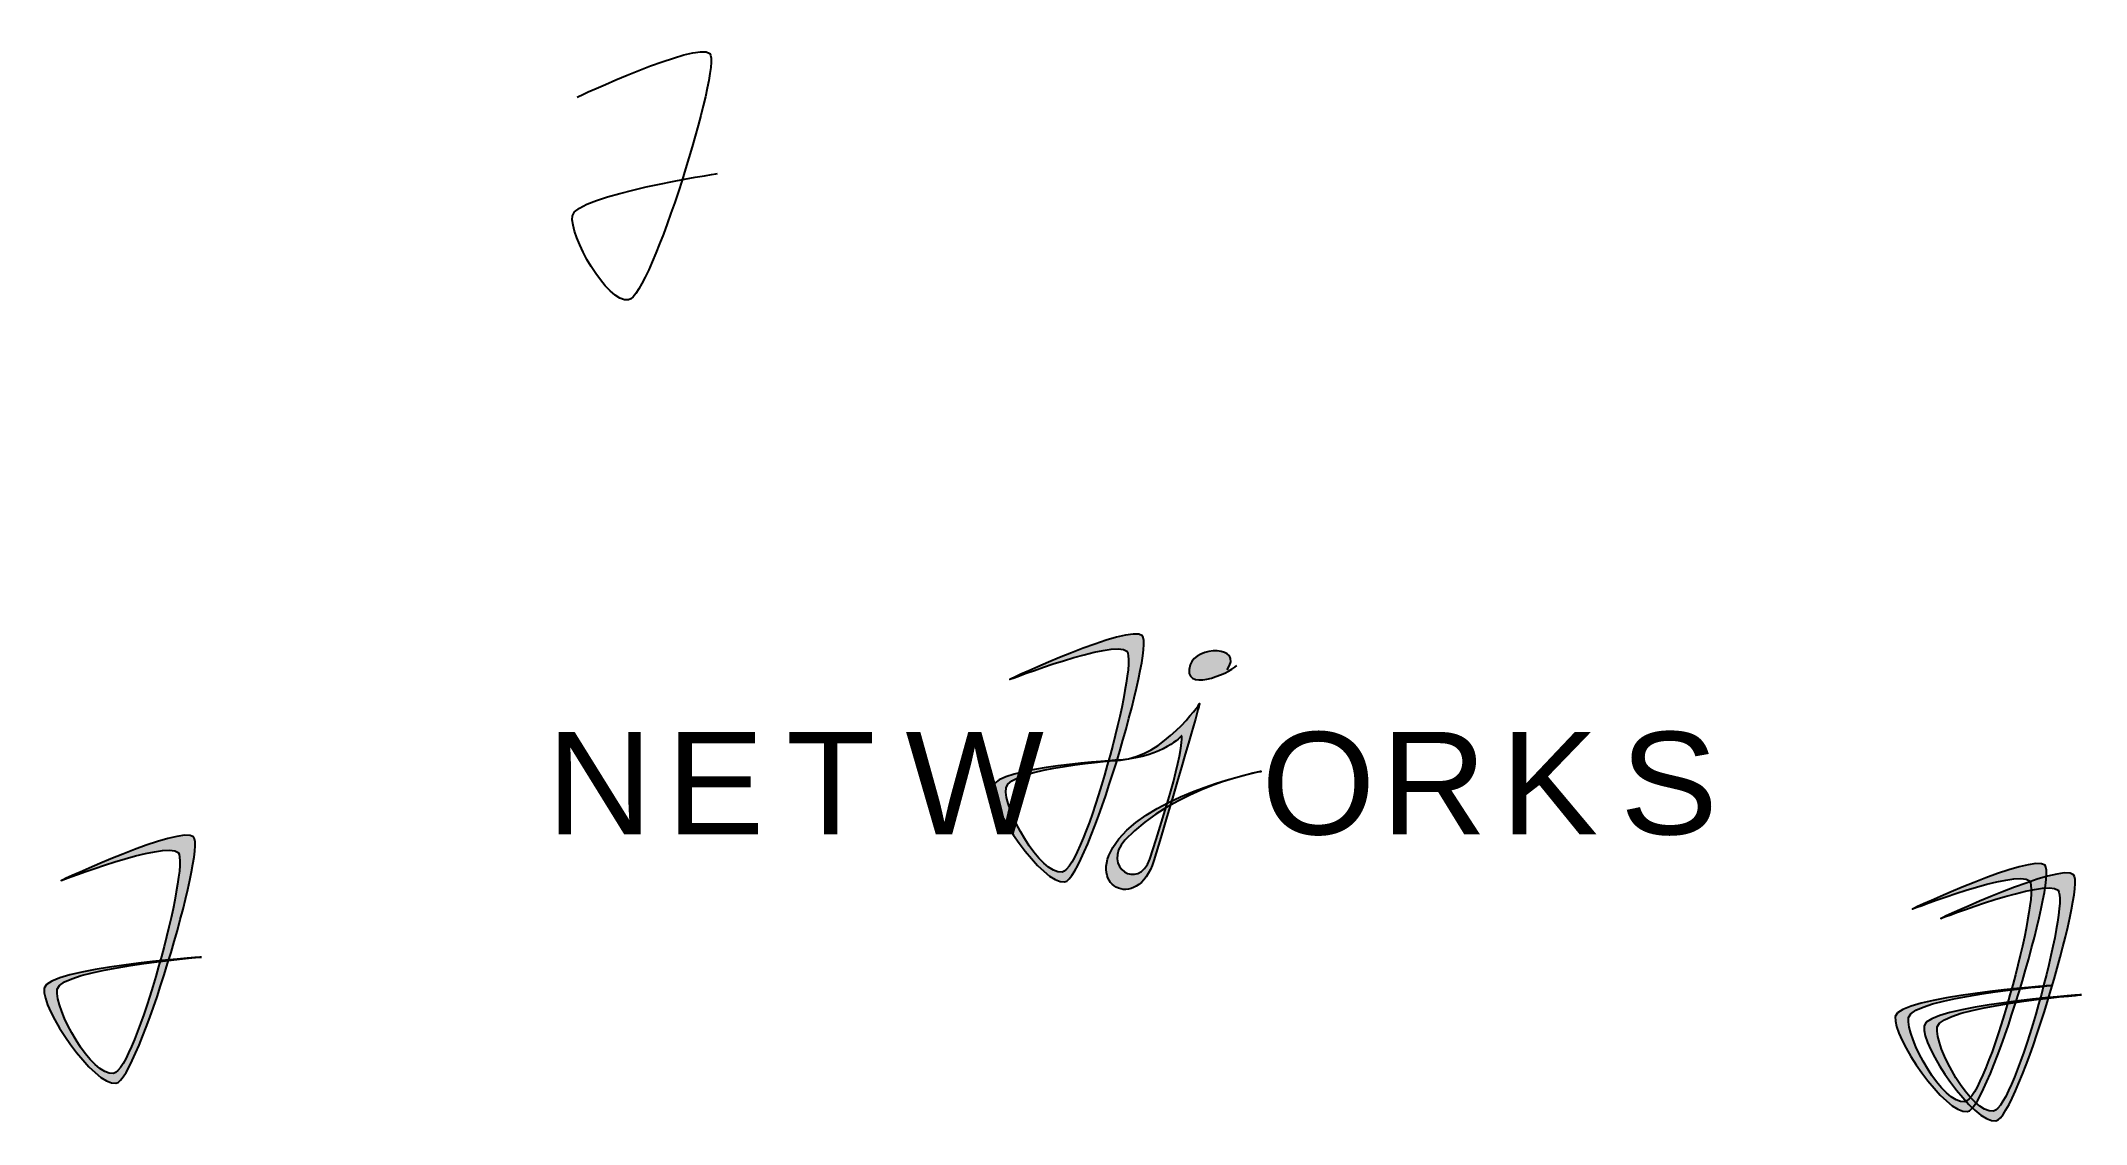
# Model space of a CAD drawing. Extents: x -53 to 183, y 14 to 139.
import ezdxf

# ---------------------------------------------------------------- set-up
doc = ezdxf.new("R2010")
doc.units = 0
doc.layers.add('LAYER_1', color=160, linetype='Continuous')
doc.layers.add('LAYER_5', color=2, linetype='Continuous')
doc.styles.add('STD', font='txt')

# ---------------------------------------------------------------- blocks, each defined once
blk = doc.blocks.new('AI9-BLK8')
at = {"layer": 'LAYER_5', "color": 7, "insert": (-4.51, 6.52), "char_height": 11.8215, "attachment_point": 1, "style": 'STD'}
blk.add_mtext('\\fAdobe Song Std L|b0|i0|c134;\\H11.8215;\\W1.07;\\C252;N', dxfattribs=at)
blk = doc.blocks.new('AI9-BLK7')
at = {"layer": 'LAYER_5', "color": 7, "insert": (-4.51, 6.52), "char_height": 11.8215, "attachment_point": 1, "style": 'STD'}
blk.add_mtext('\\fAdobe Song Std L|b0|i0|c134;\\H11.8215;\\W1.07;\\C252;E', dxfattribs=at)
blk = doc.blocks.new('AI9-BLK6')
at = {"layer": 'LAYER_5', "color": 7, "insert": (-4.51, 6.52), "char_height": 11.8215, "attachment_point": 1, "style": 'STD'}
blk.add_mtext('\\fAdobe Song Std L|b0|i0|c134;\\H11.8215;\\W1.07;\\C252;W', dxfattribs=at)
blk = doc.blocks.new('AI9-BLK5')
at = {"layer": 'LAYER_5', "color": 7, "insert": (-4.51, 6.52), "char_height": 11.8215, "attachment_point": 1, "style": 'STD'}
blk.add_mtext('\\fAdobe Song Std L|b0|i0|c134;\\H11.8215;\\W1.07;\\C252;T', dxfattribs=at)
blk = doc.blocks.new('AI9-BLK4')
at = {"layer": 'LAYER_5', "color": 7, "insert": (-4.51, 6.52), "char_height": 11.8215, "attachment_point": 1, "style": 'STD'}
blk.add_mtext('\\fAdobe Song Std L|b0|i0|c134;\\H11.8215;\\W1.07;\\C252;O', dxfattribs=at)
blk = doc.blocks.new('AI9-BLK3')
at = {"layer": 'LAYER_5', "color": 7, "insert": (-4.51, 6.52), "char_height": 11.8215, "attachment_point": 1, "style": 'STD'}
blk.add_mtext('\\fAdobe Song Std L|b0|i0|c134;\\H11.8215;\\W1.07;\\C252;R', dxfattribs=at)
blk = doc.blocks.new('AI9-BLK2')
at = {"layer": 'LAYER_5', "color": 7, "insert": (-4.51, 6.52), "char_height": 11.8215, "attachment_point": 1, "style": 'STD'}
blk.add_mtext('\\fAdobe Song Std L|b0|i0|c134;\\H11.8215;\\W1.07;\\C252;S', dxfattribs=at)
blk = doc.blocks.new('AI9-BLK1')
at = {"layer": 'LAYER_5', "color": 7, "insert": (-4.51, 6.52), "char_height": 11.8215, "attachment_point": 1, "style": 'STD'}
blk.add_mtext('\\fAdobe Song Std L|b0|i0|c134;\\H11.8215;\\W1.07;\\C252;K', dxfattribs=at)

msp = doc.modelspace()

# ---------------------------------------------------------------- hatches: boundary and pattern name
at = {"layer": 'LAYER_1'}
h = msp.add_hatch(color=7, dxfattribs=at)
h.dxf.hatch_style = 2
edge = h.paths.add_edge_path()
edge.add_spline(control_points=[(71.91, 56.21), (71.91, 56.21), (59.06, 55.33), (58.7, 52.99), (58.34, 50.65), (62.66, 42.91), (65.18, 43.27), (67.7, 43.63), (74.07, 67.31), (72.63, 68.75), (71.19, 70.19), (59.13, 65.51), (59.13, 65.51), (59.13, 65.51), (72.99, 71.99), (74.43, 70.55), (75.87, 69.11), (67.98, 42.5), (65.46, 42.14), (62.94, 41.78), (56.81, 50.76), (57.17, 53.1), (57.53, 55.44), (71.91, 56.21), (71.91, 56.21)], knot_values=[0, 0, 0, 0, 1, 1, 1, 2, 2, 2, 3, 3, 3, 4, 4, 4, 5, 5, 5, 6, 6, 6, 7, 7, 7, 8, 8, 8, 8], degree=3, periodic=0)
h = msp.add_hatch(color=7, dxfattribs=at)
h.dxf.hatch_style = 2
edge = h.paths.add_edge_path()
edge.add_spline(control_points=[(84.22, 66.61), (86.17, 69.46), (80.62, 69.39), (79.95, 67.2), (78.93, 63.87), (84.35, 66.13), (85.32, 67.1)], knot_values=[0, 0, 0, 0, 1, 1, 1, 2, 2, 2, 2], degree=3, periodic=0)
h = msp.add_hatch(color=7, dxfattribs=at)
h.dxf.hatch_style = 2
edge = h.paths.add_edge_path()
edge.add_spline(control_points=[(71.91, 56.21), (76.9, 56.6), (78.95, 59.01), (78.95, 59.01), (78.95, 59.01), (79.53, 57.44), (75.28, 44.78), (74.03, 41.07), (69.7, 43.88), (72.4, 46.96), (78.12, 53.06), (88.13, 54.9), (88.13, 54.9), (88.13, 54.9), (76.08, 52.54), (71.73, 47.12), (67.38, 41.71), (73.9, 38.47), (75.75, 44.6), (80.22, 59.48), (81.04, 62.73), (81.04, 62.73), (81.04, 62.73), (76.9, 56.6), (71.91, 56.21)], knot_values=[0, 0, 0, 0, 1, 1, 1, 2, 2, 2, 3, 3, 3, 4, 4, 4, 5, 5, 5, 6, 6, 6, 7, 7, 7, 8, 8, 8, 8], degree=3, periodic=0)
h = msp.add_hatch(color=7, dxfattribs=at)
h.dxf.hatch_style = 2
edge = h.paths.add_edge_path()
edge.add_spline(control_points=[(-34.12, 33.47), (-34.12, 33.47), (-50.39, 32.11), (-50.75, 29.77), (-51.11, 27.43), (-46.79, 19.69), (-44.27, 20.05), (-41.75, 20.41), (-35.38, 44.09), (-36.82, 45.53), (-38.26, 46.97), (-50.32, 42.29), (-50.32, 42.29), (-50.32, 42.29), (-36.46, 48.77), (-35.02, 47.33), (-33.58, 45.89), (-41.47, 19.27), (-43.99, 18.91), (-46.51, 18.55), (-52.64, 27.54), (-52.28, 29.88), (-51.92, 32.22), (-34.12, 33.47), (-34.12, 33.47)], knot_values=[0, 0, 0, 0, 1, 1, 1, 2, 2, 2, 3, 3, 3, 4, 4, 4, 5, 5, 5, 6, 6, 6, 7, 7, 7, 8, 8, 8, 8], degree=3, periodic=0)
h = msp.add_hatch(color=7, dxfattribs=at)
h.dxf.hatch_style = 2
edge = h.paths.add_edge_path()
edge.add_spline(control_points=[(179.47, 30.2), (179.47, 30.2), (163.2, 28.84), (162.84, 26.5), (162.48, 24.16), (166.8, 16.42), (169.32, 16.78), (171.84, 17.14), (178.21, 40.82), (176.77, 42.26), (175.33, 43.7), (163.27, 39.02), (163.27, 39.02), (163.27, 39.02), (177.13, 45.5), (178.57, 44.06), (180.01, 42.62), (172.12, 16), (169.6, 15.64), (167.08, 15.28), (160.94, 24.27), (161.3, 26.61), (161.66, 28.95), (179.47, 30.2), (179.47, 30.2)], knot_values=[0, 0, 0, 0, 1, 1, 1, 2, 2, 2, 3, 3, 3, 4, 4, 4, 5, 5, 5, 6, 6, 6, 7, 7, 7, 8, 8, 8, 8], degree=3, periodic=0)
h = msp.add_hatch(color=7, dxfattribs=at)
h.dxf.hatch_style = 2
edge = h.paths.add_edge_path()
edge.add_spline(control_points=[(182.77, 29.12), (182.77, 29.12), (166.5, 27.76), (166.14, 25.42), (165.78, 23.08), (170.1, 15.34), (172.62, 15.7), (175.14, 16.06), (181.51, 39.74), (180.07, 41.18), (178.63, 42.62), (166.57, 37.94), (166.57, 37.94), (166.57, 37.94), (180.43, 44.42), (181.87, 42.98), (183.31, 41.54), (175.42, 14.92), (172.9, 14.57), (170.38, 14.2), (164.25, 23.19), (164.61, 25.53), (164.97, 27.87), (182.77, 29.12), (182.77, 29.12)], knot_values=[0, 0, 0, 0, 1, 1, 1, 2, 2, 2, 3, 3, 3, 4, 4, 4, 5, 5, 5, 6, 6, 6, 7, 7, 7, 8, 8, 8, 8], degree=3, periodic=0)

# ---------------------------------------------------------------- linework, layer by layer
at = {"layer": 'LAYER_1', "color": 254}
msp.add_open_spline([(9.22, 132.69), (9.22, 132.69), (23.08, 139.17), (24.52, 137.73), (25.96, 136.29), (17.68, 109.65), (15.16, 109.29), (12.64, 108.93), (8.32, 116.67), (8.68, 119.01), (9.04, 121.35), (25.42, 123.87), (25.42, 123.87)], degree=3, knots=[0, 0, 0, 0, 1, 1, 1, 2, 2, 2, 3, 3, 3, 4, 4, 4, 4], dxfattribs=at)
at = {"layer": 'LAYER_1', "color": 7}
for points, knots in [([(71.91, 56.21), (71.91, 56.21), (59.06, 55.33), (58.7, 52.99), (58.34, 50.65), (62.66, 42.91), (65.18, 43.27), (67.7, 43.63), (74.07, 67.31), (72.63, 68.75), (71.19, 70.19), (59.13, 65.51), (59.13, 65.51), (59.13, 65.51), (72.99, 71.99), (74.43, 70.55), (75.87, 69.11), (67.98, 42.5), (65.46, 42.14), (62.94, 41.78), (56.81, 50.76), (57.17, 53.1), (57.53, 55.44), (71.91, 56.21), (71.91, 56.21)], [0, 0, 0, 0, 1, 1, 1, 2, 2, 2, 3, 3, 3, 4, 4, 4, 5, 5, 5, 6, 6, 6, 7, 7, 7, 8, 8, 8, 8]), ([(84.22, 66.61), (86.17, 69.46), (80.62, 69.39), (79.95, 67.2), (78.93, 63.87), (84.35, 66.13), (85.32, 67.1)], [0, 0, 0, 0, 1, 1, 1, 2, 2, 2, 2]), ([(71.91, 56.21), (76.9, 56.6), (78.95, 59.01), (78.95, 59.01), (78.95, 59.01), (79.53, 57.44), (75.28, 44.78), (74.03, 41.07), (69.7, 43.88), (72.4, 46.96), (78.12, 53.06), (88.13, 54.9), (88.13, 54.9), (88.13, 54.9), (76.08, 52.54), (71.73, 47.12), (67.38, 41.71), (73.9, 38.47), (75.75, 44.6), (80.22, 59.48), (81.04, 62.73), (81.04, 62.73), (81.04, 62.73), (76.9, 56.6), (71.91, 56.21)], [0, 0, 0, 0, 1, 1, 1, 2, 2, 2, 3, 3, 3, 4, 4, 4, 5, 5, 5, 6, 6, 6, 7, 7, 7, 8, 8, 8, 8]), ([(-34.12, 33.47), (-34.12, 33.47), (-50.39, 32.11), (-50.75, 29.77), (-51.11, 27.43), (-46.79, 19.69), (-44.27, 20.05), (-41.75, 20.41), (-35.38, 44.09), (-36.82, 45.53), (-38.26, 46.97), (-50.32, 42.29), (-50.32, 42.29), (-50.32, 42.29), (-36.46, 48.77), (-35.02, 47.33), (-33.58, 45.89), (-41.47, 19.27), (-43.99, 18.91), (-46.51, 18.55), (-52.64, 27.54), (-52.28, 29.88), (-51.92, 32.22), (-34.12, 33.47), (-34.12, 33.47)], [0, 0, 0, 0, 1, 1, 1, 2, 2, 2, 3, 3, 3, 4, 4, 4, 5, 5, 5, 6, 6, 6, 7, 7, 7, 8, 8, 8, 8]), ([(179.47, 30.2), (179.47, 30.2), (163.2, 28.84), (162.84, 26.5), (162.48, 24.16), (166.8, 16.42), (169.32, 16.78), (171.84, 17.14), (178.21, 40.82), (176.77, 42.26), (175.33, 43.7), (163.27, 39.02), (163.27, 39.02), (163.27, 39.02), (177.13, 45.5), (178.57, 44.06), (180.01, 42.62), (172.12, 16), (169.6, 15.64), (167.08, 15.28), (160.94, 24.27), (161.3, 26.61), (161.66, 28.95), (179.47, 30.2), (179.47, 30.2)], [0, 0, 0, 0, 1, 1, 1, 2, 2, 2, 3, 3, 3, 4, 4, 4, 5, 5, 5, 6, 6, 6, 7, 7, 7, 8, 8, 8, 8]), ([(182.77, 29.12), (182.77, 29.12), (166.5, 27.76), (166.14, 25.42), (165.78, 23.08), (170.1, 15.34), (172.62, 15.7), (175.14, 16.06), (181.51, 39.74), (180.07, 41.18), (178.63, 42.62), (166.57, 37.94), (166.57, 37.94), (166.57, 37.94), (180.43, 44.42), (181.87, 42.98), (183.31, 41.54), (175.42, 14.92), (172.9, 14.57), (170.38, 14.2), (164.25, 23.19), (164.61, 25.53), (164.97, 27.87), (182.77, 29.12), (182.77, 29.12)], [0, 0, 0, 0, 1, 1, 1, 2, 2, 2, 3, 3, 3, 4, 4, 4, 5, 5, 5, 6, 6, 6, 7, 7, 7, 8, 8, 8, 8])]:
    msp.add_open_spline(points, degree=3, knots=knots, dxfattribs=at)

# ---------------------------------------------------------------- block references
at = {"layer": 'LAYER_5', "color": 7}
for name, p in [('AI9-BLK8', (10.23, 52.92)), ('AI9-BLK7', (24.03, 52.92)), ('AI9-BLK5', (37.82, 52.92)), ('AI9-BLK6', (51.61, 52.92)), ('AI9-BLK4', (92.67, 52.92)), ('AI9-BLK3', (106.47, 52.92)), ('AI9-BLK1', (120.26, 52.92)), ('AI9-BLK2', (134.06, 52.93))]:
    msp.add_blockref(name, p, dxfattribs=at)

doc.saveas('drawing.dxf')
